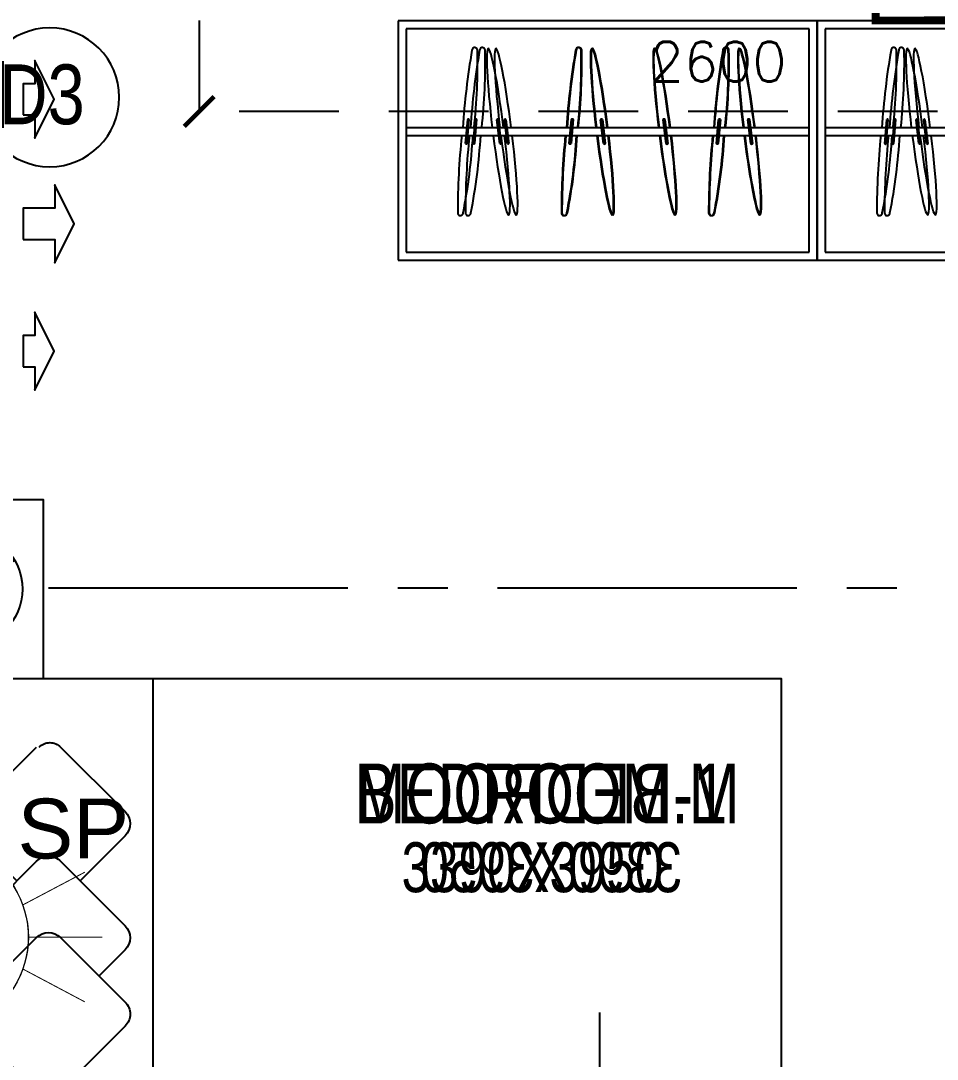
# Model space of a CAD drawing. Header units: millimetres. Extents: x 1135099 to 1230264, y -5736945 to -5695799.
# Drawn here: x 1213755 to 1216051, y -5726078 to -5723475 of the extents above; entities that cross this region are included whole.
import ezdxf
from ezdxf.enums import TextEntityAlignment as Align

# ---------------------------------------------------------------- set-up
doc = ezdxf.new("R2010")
doc.units = ezdxf.units.MM
doc.header["$LTSCALE"] = 1000
doc.header["$MEASUREMENT"] = 0
for name, pattern in [('AUDIT_D_120904163729-0', [0]), ('T8(T9 IS SIMILAR) - DIMENSION & TEXTING$0$HIDDEN', [0.375, 0.25, -0.125]), ('T8(T9 IS SIMILAR) - DIMENSION & TEXTING$1$AUDIT_D_120904163729-0', [0]), ('T8_PROFILE SECTIONS$0$HIDDEN', [0.375, 0.25, -0.125]), ('T8_PROFILE SECTIONS$0$PHANTOM2', [1.25, 0.625, -0.125, 0.125, -0.125, 0.125, -0.125]), ('T8_REFUGE COLUMNS$0$CENTER2', [1.125, 0.75, -0.125, 0.125, -0.125])]:
    doc.linetypes.add(name, pattern=pattern)
doc.layers.get('0').update_dxf_attribs({"linetype": 'AUDIT_D_120904163729-0'})
for name, color, linetype in [('2BHK-A - FRONT$0$2BHK-A - FRONT$0$a-furniture', 8, 'Continuous'), ('2BHK-A - FRONT$0$a-furniture', 8, 'Continuous'), ('2BHK-A - FRONT$0$A-INDOOR UNIT', 30, 'Continuous'), ('T8(T9 IS SIMILAR) - DIMENSION & TEXTING$0$A-DIMENSIONS', 2, 'T8(T9 IS SIMILAR) - DIMENSION & TEXTING$0$HIDDEN'), ('T8(T9 IS SIMILAR) - DIMENSION & TEXTING$0$A-FIRE FIGHTING', 7, 'T8(T9 IS SIMILAR) - DIMENSION & TEXTING$1$AUDIT_D_120904163729-0'), ('T8(T9 IS SIMILAR) - DIMENSION & TEXTING$1$a-window-no', 125, 'Continuous'), ('T8_PROFILE SECTIONS$0$A-PROFILE SECTIONS', 81, 'T8_PROFILE SECTIONS$0$PHANTOM2'), ('T8_REFUGE COLUMNS$0$A-CENTERLINE', 193, 'T8_REFUGE COLUMNS$0$CENTER2'), ('T8_TYPICAL COLUMNS$0$A-RCC COLS', 3, 'Continuous')]:
    doc.layers.add(name, color=color, linetype=linetype)
for name, color, linetype, lineweight in [('2BHK-A - FRONT$0$a-Text', 4, 'Continuous', 0), ('2BHK-A - FRONT$0$a-TEXT -R SIZE', 4, 'Continuous', 0), ('T8(T9 IS SIMILAR) - DIMENSION & TEXTING$0$U-IPD-WS-FIRE', 1, 'Continuous', 40), ('T8(T9 IS SIMILAR) - DIMENSION & TEXTING$0$U-IPD-WS-SP', 1, 'Continuous', 5), ('T8(T9 IS SIMILAR) - DIMENSION & TEXTING$0$U-IPD-WS-TEXT', 7, 'Continuous', 0), ('T8(T9 IS SIMILAR) - DIMENSION & TEXTING$1$a-Text', 4, 'Continuous', 0), ('T8(T9 IS SIMILAR) - DIMENSION & TEXTING$1$a-TEXT -R SIZE', 4, 'Continuous', 0), ('T8(T9 IS SIMILAR)$0$D&W', 8, 'Continuous', 25)]:
    doc.layers.add(name, color=color, linetype=linetype, lineweight=lineweight)
doc.layers.add('A-RERA CARPET AREA', color=30, linetype='Continuous', plot=False)
doc.styles.add('2BHK-A - FRONT$0$ARIAL ARROW', font='swisscl.ttf')
doc.styles.add('T8(T9 IS SIMILAR) - DIMENSION & TEXTING$0$arial', font='sanss___.ttf')
doc.styles.add('T8(T9 IS SIMILAR) - DIMENSION & TEXTING$0$Romans 1', font='romans.shx', dxfattribs={"height": 100})
doc.styles.add('T8(T9 IS SIMILAR) - DIMENSION & TEXTING$1$ARIAL ARROW', font='swisscl.ttf')
doc.styles.add('T8(T9 IS SIMILAR) - DIMENSION & TEXTING$1$LODHA STANDERD', font='sanss___.ttf')
doc.dimstyles.new('T8(T9 IS SIMILAR) - DIMENSION & TEXTING$0$ALPINE S', dxfattribs={"dimscale": 0, "dimtxt": 100, "dimasz": 75, "dimexe": 0, "dimexo": 0, "dimgap": 75, "dimtad": 1, "dimdec": 0, "dimzin": 0, "dimdsep": 46, "dimtxsty": 'T8(T9 IS SIMILAR) - DIMENSION & TEXTING$0$Romans 1', "dimblk": 'T8(T9 IS SIMILAR) - DIMENSION & TEXTING$0$_ArchTick', "dimcen": 0.09, "dimclrd": 256, "dimclre": 256, "dimclrt": 7, "dimadec": 0, "dimazin": 0, "dimtfac": 1, "dimtdec": 0, "dimtofl": 0, "dimtmove": 1, "dimatfit": 0, "dimldrblk": 'T8(T9 IS SIMILAR) - DIMENSION & TEXTING$0$_Open90', "dimfxl": 1, "dimtolj": 1, "dimtzin": 0, "dimarcsym": 0})

# ---------------------------------------------------------------- blocks, each defined once
blk = doc.blocks.new('T8(T9 IS SIMILAR) - DIMENSION & TEXTING$1$WINDOW TAG')
at = {"layer": 'T8(T9 IS SIMILAR) - DIMENSION & TEXTING$1$a-window-no'}
blk.add_circle((0, 0), 174.1, dxfattribs=at)
at = {"layer": 'T8(T9 IS SIMILAR) - DIMENSION & TEXTING$1$a-window-no', "style": 'T8(T9 IS SIMILAR) - DIMENSION & TEXTING$1$LODHA STANDERD'}
blk.add_attdef('WINDOW', text='', height=150, dxfattribs=at).set_placement((11.3, 2.8), align=Align.MIDDLE_CENTER)
blk = doc.blocks.new('T8(T9 IS SIMILAR) - DIMENSION & TEXTING$0$_ArchTick')
at = {"color": 0, "linetype": 'ByBlock', "const_width": 0.15}
blk.add_lwpolyline([(-0.5, -0.5), (0.5, 0.5)], dxfattribs=at)
blk = doc.blocks.new('*D536')
at = {"layer": 'T8(T9 IS SIMILAR) - DIMENSION & TEXTING$0$A-DIMENSIONS', "linetype": 'T8(T9 IS SIMILAR) - DIMENSION & TEXTING$0$HIDDEN', "lineweight": -2, "transparency": 16777216}
for p, q in [((1214202.2, -5723474), (1214202.2, -5723702.6)), ((1216802.3, -5723474.9), (1216802.3, -5723702.6))]:
    blk.add_line(p, q, dxfattribs=at)
at = {"layer": 'T8(T9 IS SIMILAR) - DIMENSION & TEXTING$0$A-DIMENSIONS', "lineweight": -2, "transparency": 16777216}
blk.add_line((1216802.3, -5723702.6), (1214202.2, -5723702.6), dxfattribs=at)
at = {"layer": 'T8(T9 IS SIMILAR) - DIMENSION & TEXTING$0$A-DIMENSIONS', "linetype": 'ByBlock', "lineweight": -2, "transparency": 16777216, "xscale": 75, "yscale": 75, "zscale": 75, "rotation": 180}
blk.add_blockref('T8(T9 IS SIMILAR) - DIMENSION & TEXTING$0$_ArchTick', (1214202.2, -5723702.6), dxfattribs=at)
at = {"layer": 'T8(T9 IS SIMILAR) - DIMENSION & TEXTING$0$A-DIMENSIONS', "linetype": 'ByBlock', "lineweight": -2, "transparency": 16777216, "xscale": 75, "yscale": 75, "zscale": 75}
blk.add_blockref('T8(T9 IS SIMILAR) - DIMENSION & TEXTING$0$_ArchTick', (1216802.3, -5723702.6), dxfattribs=at)
at = {"layer": 'T8(T9 IS SIMILAR) - DIMENSION & TEXTING$0$A-DIMENSIONS', "color": 7, "linetype": 'ByBlock', "transparency": 16777216, "insert": (1215502.2, -5723577.6), "char_height": 100, "attachment_point": 5, "style": 'T8(T9 IS SIMILAR) - DIMENSION & TEXTING$0$Romans 1'}
blk.add_mtext('\\A1;2600', dxfattribs=at)
blk = doc.blocks.new('T8(T9 IS SIMILAR) - DIMENSION & TEXTING$0$_Open90')
at = {"color": 0, "linetype": 'ByBlock', "lineweight": -2}
for p, q in [((-0.5, 0.5), (0, 0)), ((0, 0), (-1, 0)), ((0, 0), (-0.5, -0.5))]:
    blk.add_line(p, q, dxfattribs=at)
blk = doc.blocks.new('T8(T9 IS SIMILAR) - DIMENSION & TEXTING$0$SIDE SPRINKLER')
at = {"layer": 'T8(T9 IS SIMILAR) - DIMENSION & TEXTING$0$U-IPD-WS-SP', "const_width": 3, "elevation": 0}
for points in [[(-6847.2, -87791.6), (-7102.7, -87925.5)], [(-6700.4, -87955.9), (-6510.2, -87854.9)], [(-6683.5, -88053.8), (-6456.1, -88053.8)], [(-6700.2, -88152.7), (-6509.9, -88253.3)], [(-6847.2, -88315.9), (-7102.7, -88183.1)]]:
    blk.add_lwpolyline(points, dxfattribs=at)
for points in [[(-6847.2, -87791.6, 0.000405), (-6846.7, -88316.2, 0.623274), (-6846.7, -87792.3, 0.617961)], [(-7102.7, -87925.2, 0.001274), (-7102.7, -88183.1, -0.409371), (-7102.7, -87925.2, -0.617961)]]:
    blk.add_lwpolyline(points, format="xyb", dxfattribs=at)
at = {"layer": 'T8(T9 IS SIMILAR) - DIMENSION & TEXTING$0$U-IPD-WS-SP'}
for centre, start, end in [((-6975.2, -88053.8), 296.0387, 63.9613), ((-6975.2, -88053.8), 0, 63.9613), ((-6975.2, -88054.2), 296.1316, 0.0929)]:
    blk.add_arc(centre, 291.8, start, end, dxfattribs=at)
blk = doc.blocks.new('T8(T9 IS SIMILAR) - DIMENSION & TEXTING$0$A$C7A147FD6')
at = {"layer": 'T8(T9 IS SIMILAR) - DIMENSION & TEXTING$0$U-IPD-WS-FIRE', "xscale": -0.8162240268536692, "yscale": 0.8162240268536692, "zscale": 0.8162240268536692, "rotation": 180}
blk.add_blockref('T8(T9 IS SIMILAR) - DIMENSION & TEXTING$0$SIDE SPRINKLER', (11777, -82269.9, -0.6), dxfattribs=at)
at = {"layer": 'T8(T9 IS SIMILAR) - DIMENSION & TEXTING$0$U-IPD-WS-TEXT', "insert": (6574.2, -10051.1, -1.3), "char_height": 150, "attachment_point": 3, "rotation": 0.0001, "style": 'T8(T9 IS SIMILAR) - DIMENSION & TEXTING$0$arial'}
blk.add_mtext_dynamic_manual_height_columns('SP', width=0.382, gutter_width=0.75, heights=[0], dxfattribs=at)
blk = doc.blocks.new('T8_REFUGE COLUMNS')
at = {"layer": 'T8_REFUGE COLUMNS$0$A-CENTERLINE'}
blk.add_line((1217951.3, -5724897.4), (1182156.9, -5724897.4), dxfattribs=at)
blk = doc.blocks.new('T8_TYPICAL COLUMNS')
at = {"layer": 'T8_TYPICAL COLUMNS$0$A-RCC COLS', "linetype": 'ByBlock'}
blk.add_blockref('T8_REFUGE COLUMNS', (0, 0), dxfattribs=at)
blk = doc.blocks.new('2BHK-A - FRONT$0$A$C6E931037')
at = {"layer": '2BHK-A - FRONT$0$a-furniture'}
for p, q in [((1050, 600), (0, 600)), ((0, 600), (0, 0)), ((1050, 0), (1050, 600)), ((1030, 580), (20, 580)), ((20, 580), (20, 20)), ((1030, 20), (1030, 580)), ((1029, 287.5), (19, 287.5)), ((169.2, 247.5), (161.9, 307.1)), ((170.8, 247.5), (163.5, 307.1)), ((164.9, 307.5), (172.2, 247.9)), ((166.5, 307.5), (173.8, 247.9)), ((242.4, 247.6), (247.7, 307.4)), ((244, 247.6), (249.2, 307.4)), ((250.7, 307.1), (245.4, 247.4)), ((252.2, 307.1), (247, 247.4)), ((381.4, 247.5), (374, 307.1)), ((374, 307.1), (374, 307.1)), ((382.9, 247.5), (375.6, 307.1)), ((375.6, 307.1), (375.6, 307.1)), ((377, 307.5), (377, 307.5)), ((377, 307.5), (384.3, 247.9)), ((378.6, 307.5), (378.6, 307.5)), ((378.6, 307.5), (385.9, 247.9)), ((538.2, 247.5), (530.9, 307.1)), ((539.8, 247.5), (532.4, 307.1)), ((533.9, 307.5), (541.2, 247.9)), ((535.4, 307.5), (542.7, 247.9)), ((611.4, 247.6), (616.6, 307.4)), ((612.9, 247.6), (618.2, 307.4)), ((619.6, 307.1), (614.4, 247.4)), ((621.2, 307.1), (615.9, 247.4)), ((780.2, 247.5), (772.9, 307.1)), ((775.8, 307.5), (783.1, 247.9)), ((799.4, 247.5), (792.1, 307.1)), ((795.1, 307.5), (802.4, 247.9)), ((853.4, 247.6), (858.6, 307.4)), ((861.6, 307.1), (856.3, 247.4)), ((872.6, 247.6), (877.8, 307.4)), ((880.8, 307.1), (875.6, 247.4)), ((1030, 267.5), (20, 267.5)), ((381.4, 247.5), (381.4, 247.5)), ((382.9, 247.5), (382.9, 247.5)), ((384.3, 247.9), (384.3, 247.9)), ((385.9, 247.9), (385.9, 247.9)), ((0, 0), (1050, 0)), ((20, 20), (1030, 20))]:
    blk.add_line(p, q, dxfattribs=at)
for centre, radius, start, end in [((1679.1, 203.5), 1449.3, 168.9432, 176.6792), ((1680.7, 203.5), 1449.3, 168.9432, 176.6792), ((263.6, 481.1), 6.91, 353.3258, 176.6742), ((265.2, 481.1), 6.91, 353.3258, 176.6742), ((-1659.6, 483.1), 1930.1, 354.1834, 359.9166), ((-1658.1, 483.1), 1930.1, 354.1834, 359.9166), ((2048.1, 203.5), 1449.3, 168.9432, 176.6792), ((2049.6, 203.5), 1449.3, 168.9432, 176.6792), ((632.6, 481.1), 6.91, 353.3258, 176.6742), ((634.1, 481.1), 6.91, 353.3258, 176.6742), ((-1290.6, 483.1), 1930.1, 354.1834, 359.9166), ((-1289.1, 483.1), 1930.1, 354.1834, 359.9166), ((2290, 203.5), 1449.3, 168.9432, 176.6792), ((2309.3, 203.5), 1449.3, 168.9432, 176.6792), ((874.5, 481.1), 6.91, 353.3258, 176.6742), ((-1048.7, 483.1), 1930.1, 354.1834, 359.9166), ((893.8, 481.1), 6.91, 353.3258, 176.6742), ((-1029.4, 483.1), 1930.1, 354.1834, 359.9166), ((163.4, 307.3), 1.5, 7, 187), ((165, 307.3), 1.5, 7, 187), ((249.2, 307.3), 1.5, 355, 175), ((250.7, 307.3), 1.5, 355, 175), ((375.5, 307.3), 1.5, 7, 187), ((377.1, 307.3), 1.5, 7, 187), ((532.4, 307.3), 1.5, 7, 187), ((533.9, 307.3), 1.5, 7, 187), ((618.1, 307.3), 1.5, 355, 175), ((619.7, 307.3), 1.5, 355, 175), ((774.3, 307.3), 1.5, 7, 187), ((793.6, 307.3), 1.5, 7, 187), ((860.1, 307.3), 1.5, 355, 175), ((879.3, 307.3), 1.5, 355, 175), ((1671.5, 107.8), 1450.8, 173.6789, 181.3108), ((1673.1, 107.8), 1450.8, 173.6789, 181.3108), ((-1666, 397), 1928.2, 350.3383, 356.1495), ((-1664.5, 397), 1928.2, 350.3383, 356.1495), ((2040.5, 107.8), 1450.8, 173.6789, 181.3108), ((2042, 107.8), 1450.8, 173.6789, 181.3108), ((-1297, 397), 1928.2, 350.3383, 356.1495), ((-1295.5, 397), 1928.2, 350.3383, 356.1495), ((2282.4, 107.8), 1450.8, 173.6789, 181.3108), ((-1055.1, 397), 1928.2, 350.3383, 356.1495), ((2301.7, 107.8), 1450.8, 173.6789, 181.3108), ((-1035.8, 397), 1928.2, 350.3383, 356.1495), ((170.7, 247.7), 1.5, 187, 7), ((172.3, 247.7), 1.5, 187, 7), ((243.9, 247.5), 1.5, 175, 355), ((245.5, 247.5), 1.5, 175, 355), ((382.8, 247.7), 1.5, 187, 7), ((384.4, 247.7), 1.5, 187, 7), ((539.7, 247.7), 1.5, 187, 7), ((541.2, 247.7), 1.5, 187, 7), ((612.9, 247.5), 1.5, 175, 355), ((614.4, 247.5), 1.5, 175, 355), ((781.7, 247.7), 1.5, 187, 7), ((800.9, 247.7), 1.5, 187, 7), ((854.8, 247.5), 1.5, 175, 355), ((874.1, 247.5), 1.5, 175, 355), ((228, 73.8), 6.91, 173.3258, 356.6742), ((229.5, 73.8), 6.91, 173.3258, 356.6742), ((596.9, 73.8), 6.91, 173.3258, 356.6742), ((598.5, 73.8), 6.91, 173.3258, 356.6742), ((838.9, 73.8), 6.91, 173.3258, 356.6742), ((858.1, 73.8), 6.91, 173.3258, 356.6742)]:
    blk.add_arc(centre, radius, start, end, dxfattribs=at)
for centre, start_param, end_param in [((169.2, 272.7), -1.509644, 1.493508), ((170.7, 272.7), -1.509644, 1.493508), ((381.3, 272.7), -1.509644, 1.493508), ((382.8, 272.7), -1.509644, 1.493508), ((538.1, 272.7), -1.509644, 1.493508), ((539.7, 272.7), -1.509644, 1.493508), ((780.1, 272.7), -1.509644, 1.493508), ((799.3, 272.7), -1.509644, 1.493508), ((168, 282.7), 1.633749, 4.633301), ((169.5, 282.7), 1.633749, 4.633301), ((380.1, 282.7), 1.633749, 4.633301), ((381.6, 282.7), 1.633749, 4.633301), ((536.9, 282.7), 1.633749, 4.633301), ((538.5, 282.7), 1.633749, 4.633301), ((778.9, 282.7), 1.633749, 4.633301), ((798.1, 282.7), 1.633749, 4.633301)]:
    blk.add_ellipse(centre, major_axis=(-26.2, 213.6), ratio=0.065707, start_param=start_param, end_param=end_param, dxfattribs=at)
blk = doc.blocks.new('2BHK-A - FRONT$0$1.5tr')
at = {"layer": '2BHK-A - FRONT$0$A-INDOOR UNIT'}
h = blk.add_hatch(dxfattribs=at)
h.set_pattern_fill('ANSI31', color=3, scale=100, style=0)
h.paths.add_polyline_path([(222.8, 485), (251, 485), (251, -485), (222.8, -485)])
for points in [[(300, 450), (300, -450, -0.414214), (250, -500), (0, -500), (0, 500), (250, 500, -0.414214)], [(285, 450), (285, -450, -0.414214), (250, -485), (15, -485), (15, 485), (250, 485, -0.414214)]]:
    blk.add_lwpolyline(points, format="xyb", close=True, dxfattribs=at)
at = {"layer": '2BHK-A - FRONT$0$A-INDOOR UNIT', "color": 3}
blk.add_lwpolyline([(222.8, 485), (251, 485), (251, -485), (222.8, -485)], close=True, dxfattribs=at)
at = {"layer": '2BHK-A - FRONT$0$A-INDOOR UNIT', "color": 0, "ltscale": 300}
for points in [[(350.5, 273.3), (379.7, 273.3), (379.7, 214.8), (428.5, 312.3), (379.7, 409.8), (379.7, 351.3), (350.5, 351.3)], [(350.5, -39), (429.7, -39), (429.7, -97.5), (478.5, 0), (429.7, 97.5), (429.7, 39), (350.5, 39)], [(350.5, -358.3), (379.7, -358.3), (379.7, -416.8), (428.5, -319.3), (379.7, -221.8), (379.7, -280.3), (350.5, -280.3)]]:
    blk.add_lwpolyline(points, close=True, dxfattribs=at)
blk = doc.blocks.new('2BHK-A - FRONT$0$2BHK-A - FRONT$0$a bed')
at = {"color": 0, "linetype": 'ByBlock', "extrusion": (1.06338e-09, -0.000260045, 1)}
for q in [(78.6, 2497.2), (328.9, 2497.3), (203.8, 2280.5)]:
    blk.add_line((203.8, 2425), q, dxfattribs=at)
at = {"color": 0, "linetype": 'ByBlock'}
for p, q in [((675, 2200, 0), (675, 737.5, 0)), ((221.8, 1867.4, 0), (383.5, 2029, 0)), ((444.1, 2029, 0), (605.8, 1867.4, 0)), ((334.7, 1693.9, 0), (221.8, 1806.8, 0)), ((605.8, 1806.8, 0), (492.9, 1693.9, 0)), ((221.8, 1581, 0), (383.5, 1742.6, 0)), ((444.1, 1742.6, 0), (605.8, 1581, 0)), ((221.8, 1389.8, 0), (383.5, 1551.4, 0)), ((444.1, 1551.4, 0), (605.8, 1389.8, 0)), ((287.1, 1455.1, 0), (221.8, 1520.4, 0)), ((605.8, 1520.4, 0), (540.5, 1455.1, 0)), ((383.5, 1167.5, 0), (221.8, 1329.2, 0)), ((605.8, 1329.2, 0), (444.1, 1167.5, 0)), ((221.8, 857.3, 0), (383.5, 1019, 0)), ((444.1, 1019, 0), (605.8, 857.3, 0)), ((221.8, 679, 0), (383.5, 840.6, 0)), ((444.1, 840.6, 0), (605.8, 679, 0)), ((280.7, 737.9, 0), (221.8, 796.7, 0)), ((605.8, 796.7, 0), (546.9, 737.9, 0)), ((1095.6, 737.5, 0), (675, 737.5, 0)), ((675, 737.5, 0), (1095.6, 400, 0)), ((1095.6, 400, 0), (1095.6, 737.5, 0)), ((383.5, 456.7, 0), (221.8, 618.4, 0)), ((605.8, 618.4, 0), (444.1, 456.7, 0)), ((56.3, 400, 0), (506.3, 400, 0))]:
    blk.add_line(p, q, dxfattribs=at)
at = {"color": 0, "linetype": 'ByBlock', "extrusion": (1.06338e-09, 0.000260045, 1)}
for q in [(203.8, 319.5), (78.6, 102.8), (328.9, 102.7)]:
    blk.add_line((203.8, 175), q, dxfattribs=at)
at = {"color": 0, "linetype": 'ByBlock'}
for points in [[(0, 2200), (0, 2650), (400, 2650), (400, 2200)], [(0, 400), (0, -50), (400, -50), (400, 400)]]:
    blk.add_lwpolyline(points, close=True, dxfattribs=at)
blk.add_lwpolyline([(0, 400), (2250, 400), (2250, 2200), (0, 2200), (0, 400)], dxfattribs=at)
at = {"color": 0, "linetype": 'ByBlock', "extrusion": (1.06338e-09, -0.000260045, 1)}
for radius in [144.5, 108.4]:
    blk.add_circle((203.8, 2425, -0.6), radius, dxfattribs=at)
at = {"color": 0, "linetype": 'ByBlock', "extrusion": (1.06338e-09, 0.000260045, 1)}
for radius in [144.5, 108.4]:
    blk.add_circle((203.8, 175, 0), radius, dxfattribs=at)
at = {"color": 0, "linetype": 'ByBlock', "extrusion": (7.42612e-06, -2.34658e-07, -1)}
for centre, major_axis, start_param, end_param in [((417.2, 2002.1, 0), (-26.9, 26.9, 0), 6.283185, 7.853982), ((252.2, 1837.1, 0.7), (-30.3, 30.3, 0), 4.712389, 6.283185), ((575.4, 1837.1, 0.7), (30.3, 30.3, 0), 0, 1.570796), ((413.8, 1712.3, 0.7), (-30.3, 30.3, 0), 6.283185, 7.853982), ((252.2, 1550.7, 0.7), (30.3, 30.3, 0), 3.141593, 4.712389), ((413.8, 1521.1, 0.7), (30.3, 30.3, 0), 4.712389, 6.283185), ((575.4, 1550.7, 0.7), (30.3, 30.3, 0), 0, 1.570796), ((252.2, 1359.5, 0.7), (-30.3, 30.3, 0), 4.712389, 6.283185), ((575.4, 1359.5, 0.7), (-30.3, 30.3, 0), 1.570796, 3.141593), ((413.8, 1197.8, 0.7), (-30.3, 30.3, 0), 3.141593, 4.712389), ((413.8, 988.7, 0.7), (30.3, 30.3, 0), 4.712389, 6.283185), ((252.2, 827, 0.7), (30.3, 30.3, 0), 3.141593, 4.712389), ((413.8, 810.3, 0.7), (30.3, 30.3, 0), 4.712389, 6.283185), ((575.4, 827, 0.7), (-30.3, 30.3, 0), 1.570796, 3.141593), ((252.2, 648.7, 0.7), (-30.3, 30.3, 0), 4.712389, 6.283185), ((575.4, 648.7, 0.7), (-30.3, 30.3, 0), 1.570796, 3.141593), ((413.8, 487.1, 0.7), (30.3, 30.3, 0), 1.570796, 3.141593)]:
    blk.add_ellipse(centre, major_axis=major_axis, ratio=1, start_param=start_param, end_param=end_param, dxfattribs=at)
blk = doc.blocks.new('2BHK-A - FRONT')
at = {"layer": '2BHK-A - FRONT$0$2BHK-A - FRONT$0$a-furniture', "extrusion": (4.84058e-05, -0.000523293, -1), "zscale": -1, "rotation": 359.9999999999999}
blk.add_blockref('2BHK-A - FRONT$0$2BHK-A - FRONT$0$a bed', (-1144639.5, -5727323.8, 3052.9), dxfattribs=at)
at = {"layer": '2BHK-A - FRONT$0$a-furniture', "extrusion": (-0.000159294, -0.000512155, -1), "zscale": -1.000000000000021, "rotation": 180}
for p in [(-1141249.8, -5723474.5, 2749.5), (-1142299.8, -5723474.4, 2749.3)]:
    blk.add_blockref('2BHK-A - FRONT$0$A$C6E931037', p, dxfattribs=at)
at = {"layer": '2BHK-A - FRONT$0$A-INDOOR UNIT', "xscale": -1}
blk.add_blockref('2BHK-A - FRONT$0$1.5tr', (1144639.8, -5723983.9, -1.2), dxfattribs=at)
at = {"layer": '2BHK-A - FRONT$0$a-Text', "style": '2BHK-A - FRONT$0$ARIAL ARROW'}
blk.add_text('M.BEDROOM', height=150, dxfattribs=at).set_placement((1142494.1, -5725487))
at = {"layer": '2BHK-A - FRONT$0$a-TEXT -R SIZE', "color": 2, "style": '2BHK-A - FRONT$0$ARIAL ARROW'}
blk.add_text('3390X3950', height=125, dxfattribs=at).set_placement((1142638.2, -5725659.4))
blk = doc.blocks.new('T8(T9 IS SIMILAR)')
at = {"layer": 'T8(T9 IS SIMILAR)$0$D&W', "linetype": 'ByBlock'}
blk.add_blockref('T8_TYPICAL COLUMNS', (0, 0), dxfattribs=at)
at = {"layer": 'T8(T9 IS SIMILAR)$0$D&W', "linetype": 'ByBlock', "xscale": -1}
blk.add_blockref('2BHK-A - FRONT', (2358051.8, -0.4), dxfattribs=at)
blk = doc.blocks.new('T8_PROFILE SECTIONS$0$MH')
at = {"layer": 'T8_PROFILE SECTIONS$0$A-PROFILE SECTIONS', "linetype": 'T8_PROFILE SECTIONS$0$HIDDEN', "ltscale": 2}
h = blk.add_hatch(color=256, dxfattribs=at)
h.dxf.hatch_style = 1
h.paths.add_polyline_path([(1140339.1, -5697424.8), (1140519.9, -5697528.1), (1140339.1, -5697631.3)])
at = {"layer": 'T8_PROFILE SECTIONS$0$A-PROFILE SECTIONS', "linetype": 'T8_PROFILE SECTIONS$0$HIDDEN', "ltscale": 2, "const_width": 5}
blk.add_lwpolyline([(1140339.1, -5697424.8), (1140339.1, -5697424.8), (1140519.9, -5697528.1), (1140339.1, -5697631.3)], close=True, dxfattribs=at)
blk.add_lwpolyline([(1140339.1, -5697424.8), (1140339.1, -5700565.7)], dxfattribs=at)
blk = doc.blocks.new('PROFILE SECTION LINE T9')
at = {"layer": 'T8_PROFILE SECTIONS$0$A-PROFILE SECTIONS', "linetype": 'ByBlock', "xscale": -1, "rotation": 180}
blk.add_blockref('T8_PROFILE SECTIONS$0$MH', (-1110850.7, -5714911.2, 0), dxfattribs=at)
blk = doc.blocks.new('T8(T9 IS SIMILAR) - DIMENSION & TEXTING')
at = {"layer": 'T8(T9 IS SIMILAR) - DIMENSION & TEXTING$0$A-FIRE FIGHTING', "linetype": 'ByBlock'}
blk.add_blockref('T8(T9 IS SIMILAR) - DIMENSION & TEXTING$0$A$C7A147FD6', (1207452.3, -5715374), dxfattribs=at)
at = {"layer": 'T8(T9 IS SIMILAR) - DIMENSION & TEXTING$1$a-window-no'}
ref = blk.add_blockref('T8(T9 IS SIMILAR) - DIMENSION & TEXTING$1$WINDOW TAG', (1213827.8, -5723666.9), dxfattribs=dict(at, xscale=-1))
ref.add_attrib('WINDOW', 'D3', dxfattribs={"height": 150, "style": 'T8(T9 IS SIMILAR) - DIMENSION & TEXTING$1$LODHA STANDERD', "width": 0.8}).set_placement((1213808.4, -5723659.4), align=Align.MIDDLE_CENTER)
at = {"layer": 'T8(T9 IS SIMILAR) - DIMENSION & TEXTING$1$a-Text', "style": 'T8(T9 IS SIMILAR) - DIMENSION & TEXTING$1$ARIAL ARROW'}
blk.add_text('BEDROOM-1', height=150, dxfattribs=at).set_placement((1214594.3, -5725487.2))
at = {"layer": 'T8(T9 IS SIMILAR) - DIMENSION & TEXTING$1$a-TEXT -R SIZE', "color": 2, "style": 'T8(T9 IS SIMILAR) - DIMENSION & TEXTING$1$ARIAL ARROW'}
blk.add_text('3390X3950', height=125, dxfattribs=at).set_placement((1214709.2, -5725659.6))
at = {"layer": 'T8(T9 IS SIMILAR) - DIMENSION & TEXTING$0$A-DIMENSIONS', "linetype": 'ByBlock'}
dim = blk.add_linear_dim(base=(1214202.2, -5723702.6), p1=(1216802.3, -5723474.9), p2=(1214202.2, -5723474), angle=180, dimstyle='T8(T9 IS SIMILAR) - DIMENSION & TEXTING$0$ALPINE S', override={"dimscale": 1, "dimfxl": 5, "dimarcsym": 1}, dxfattribs=at)
dim.commit()
dim.dimension.update_dxf_attribs({"geometry": '*D536', "text_midpoint": (1215502.2, -5723577.6)})

msp = doc.modelspace()

# ---------------------------------------------------------------- linework, layer by layer
at = {"layer": 'A-RERA CARPET AREA', "const_width": 20, "elevation": 0.4}
msp.add_lwpolyline([(1207846.9, -5723373.8), (1207846.9, -5724473.8), (1210047.2, -5724473.7), (1210046.7, -5728522.5), (1213246.8, -5728523.1), (1213246.8, -5727424.2), (1216797.4, -5727424.2), (1216797.3, -5723474.1), (1215897.3, -5723474.3), (1215897.2, -5721923.9), (1213446.8, -5721923.9), (1213446.8, -5723474), (1212097.1, -5723474), (1212097.1, -5721923.8), (1211626.9, -5721923.8), (1211626.9, -5721674.5), (1210812.2, -5721674.5), (1210811.9, -5719224.1), (1208006.4, -5719224.5), (1208007, -5723373.8)], close=True, dxfattribs=at)

# ---------------------------------------------------------------- next in the draw order: block references
at = {"linetype": 'ByBlock'}
msp.add_blockref('T8(T9 IS SIMILAR)', (-1.4, 0.2, -0.6), dxfattribs=at)

# ---------------------------------------------------------------- next in the draw order: block references
at = {"layer": 'T8_PROFILE SECTIONS$0$A-PROFILE SECTIONS', "linetype": 'ByBlock'}
msp.add_blockref('PROFILE SECTION LINE T9', (1185716.8, -5711615.6, -0.7), dxfattribs=at)

# ---------------------------------------------------------------- next in the draw order: block references
at = {"linetype": 'ByBlock'}
msp.add_blockref('T8(T9 IS SIMILAR) - DIMENSION & TEXTING', (0, 0), dxfattribs=at)

doc.saveas('drawing.dxf')
